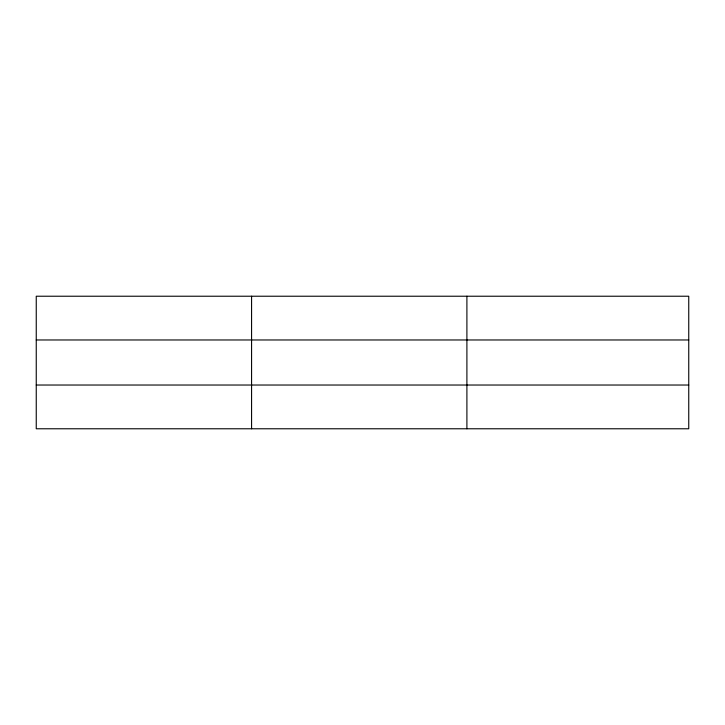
<?xml version="1.0" encoding="UTF-8"?>
<svg xmlns="http://www.w3.org/2000/svg" width="725" height="725" viewBox="0 0 725 725"><rect width="100%" height="100%" fill="white"/><g stroke="black" fill="none" stroke-linecap="round" stroke-linejoin="round"><path stroke-width="1.09" d="M251.575 428.774L251.575 296.226M466.9 428.774L466.9 296.226M688.75 385.029L688.75 428.774L36.25 428.774L36.25 296.226L688.75 296.226L688.75 385.029L36.25 385.029M36.25 339.971L688.75 339.971"/></g></svg>
